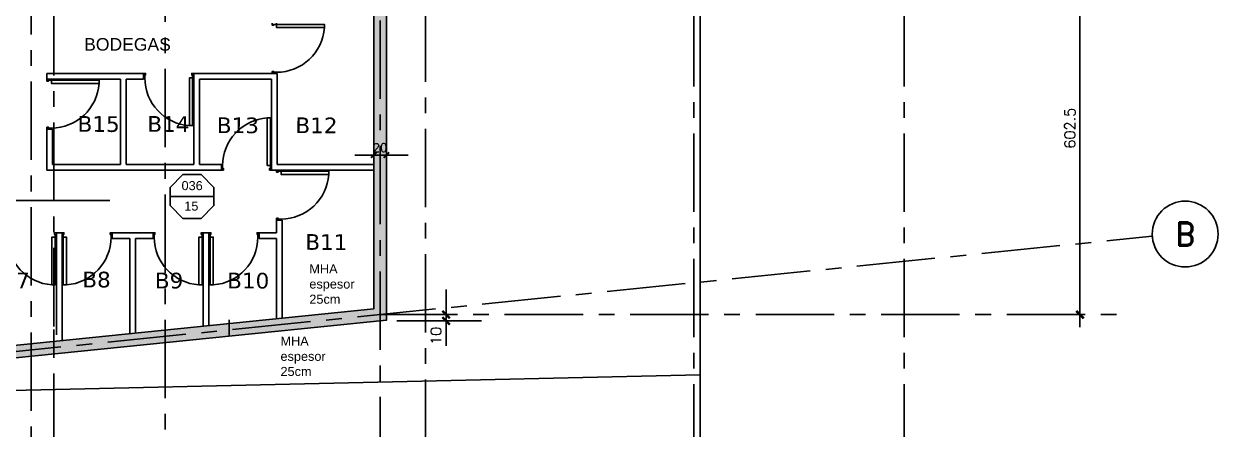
# Model space of a CAD drawing. Header units: millimetres. Extents: x 0 to 223, y -18 to 76.
# Drawn here: x 17.69 to 36.72, y 10.33 to 16.79 of the extents above; entities that cross this region are included whole.
import ezdxf
from ezdxf.enums import TextEntityAlignment as Align

# ---------------------------------------------------------------- set-up
doc = ezdxf.new("R2010")
doc.units = ezdxf.units.MM
doc.linetypes.add('CENTER', pattern=[2, 1.25, -0.25, 0.25, -0.25])
for name, color, linetype in [('04', 4, 'Continuous'), ('06', 6, 'Continuous'), ('Capa1', 8, 'Continuous'), ('COTAS', 1, 'Continuous'), ('COTAS1', 2, 'Continuous'), ('Cotas2', 1, 'Continuous'), ('EJES', 1, 'CENTER'), ('GRIS', 9, 'Continuous'), ('LOSAS', 7, 'Continuous'), ('MUROS_EST', 5, 'Continuous'), ('PUERTAS', 1, 'Continuous'), ('revision', 1, 'Continuous'), ('Textos', 2, 'Continuous')]:
    doc.layers.add(name, color=color, linetype=linetype)
doc.styles.add('Arial', font='arial.ttf')
doc.styles.add('ROMAND', font='romand', dxfattribs={"height": 31.5})
doc.styles.add('ROMANS', font='romans.shx', dxfattribs={"height": 16.875})
doc.styles.get("Standard").update_dxf_attribs({"font": 'arial.ttf'})

# ---------------------------------------------------------------- blocks, each defined once
blk = doc.blocks.new('EJE-1')
at = {"color": 3, "linetype": 'Continuous'}
blk.add_circle((0, 0), 35, dxfattribs=at)
at = {"color": 5, "linetype": 'Continuous', "style": 'ROMAND'}
blk.add_attdef('0', text='', height=25, dxfattribs=at).set_placement((0.2, 0), align=Align.MIDDLE)
blk = doc.blocks.new('TICK1')
at = {"color": 2}
for points in [[(0, 0), (-1, 0)], [(0, 0), (1, 0)]]:
    blk.add_lwpolyline(points, dxfattribs=at)
at = {"color": 2, "const_width": 0.2}
blk.add_lwpolyline([(-0.3, -0.3), (0.3, 0.3)], dxfattribs=at)

msp = doc.modelspace()

# ---------------------------------------------------------------- hatches: boundary and pattern name
at = {"layer": 'COTAS', "transparency": 33554687}
h = msp.add_hatch(color=5, dxfattribs=at)
h.dxf.hatch_style = 1
h.paths.add_polyline_path([(12.2874, 37.6473), (11.0049, 37.6473), (11.0049, 37.5473), (12.2874, 37.5473)])
h.paths.add_polyline_path([(12.2874, 37.5473), (11.0049, 37.5473), (11.0049, 36.7327), (11.1049, 36.7327), (11.1049, 37.4473), (12.2874, 37.4473)])
h.paths.add_polyline_path([(11.0049, 37.6473), (10.8549, 37.6473), (10.8549, 37.5473), (11.0049, 37.5473)])
h.paths.add_polyline_path([(11.0049, 37.5473), (10.8549, 37.5473), (10.8549, 36.8327), (10.8549, 36.7327), (11.0049, 36.7327)])
h.paths.add_polyline_path([(11.0049, 36.7327), (10.8549, 36.7327), (10.8549, 35.6673), (11.0049, 35.6673)])
h.paths.add_polyline_path([(11.1049, 36.7327), (11.0049, 36.7327), (11.0049, 35.6673), (11.1049, 35.6673)])
h.paths.add_polyline_path([(23.513, 35.6673), (23.363, 35.6673), (23.363, 34.3071), (23.513, 34.3071)])
h.paths.add_polyline_path([(23.513, 36.4272), (23.363, 36.4272), (23.363, 35.6673), (23.513, 35.6673)])
h.paths.add_polyline_path([(23.363, 36.4272), (23.263, 36.4272), (23.263, 35.6673), (23.363, 35.6673)])
h.paths.add_polyline_path([(23.363, 35.6673), (23.263, 35.6673), (23.263, 34.4321), (18.2631, 34.4321), (18.2631, 34.3071), (23.363, 34.3071)])
h.paths.add_polyline_path([(16.955, 35.6673), (16.83, 35.6673), (16.83, 34.3071), (16.955, 34.3071)])
h.paths.add_polyline_path([(17.08, 35.6673), (16.955, 35.6673), (16.955, 34.3071), (17.08, 34.3071)])
h.paths.add_polyline_path([(17.08, 36.4272), (16.955, 36.4272), (16.955, 35.6673), (17.08, 35.6673)])
h.paths.add_polyline_path([(16.955, 36.4272), (16.83, 36.4272), (16.83, 35.6673), (16.955, 35.6673)])
h.paths.add_polyline_path([(16.955, 36.7327), (16.83, 36.7327), (16.83, 36.4272), (16.955, 36.4272)])
h.paths.add_polyline_path([(17.08, 36.7327), (16.955, 36.7327), (16.955, 36.4272), (17.08, 36.4272)])
h.paths.add_polyline_path([(17.08, 37.5473), (16.955, 37.5473), (16.955, 36.7327), (17.08, 36.7327)])
h.paths.add_polyline_path([(16.955, 37.5473), (16.83, 37.5473), (16.83, 36.7327), (16.955, 36.7327)])
h.paths.add_polyline_path([(16.955, 37.6473), (16.83, 37.6473), (16.83, 37.5473), (16.955, 37.5473)])
h.paths.add_polyline_path([(17.08, 37.6473), (16.955, 37.6473), (16.955, 37.5473), (17.08, 37.5473)])
h.paths.add_polyline_path([(11.0049, 35.6673), (10.8549, 35.6673), (10.8549, 34.3071), (11.0049, 34.3071)])
h.paths.add_polyline_path([(11.1049, 35.6673), (11.0049, 35.6673), (11.0049, 34.3071), (11.1049, 34.3071)])
h.paths.add_polyline_path([(11.0049, 34.3071), (10.8549, 34.3071), (10.8549, 33.7473), (11.0049, 33.7473)])
h.paths.add_polyline_path([(11.1049, 34.3071), (11.0049, 34.3071), (11.0049, 33.7473), (11.1049, 33.7473)])
h.paths.add_polyline_path([(23.363, 34.3071), (18.2631, 34.3071), (18.2631, 34.1821), (23.263, 34.1821), (23.263, 32.7373), (23.363, 32.7373)])
h.paths.add_polyline_path([(23.513, 34.3071), (23.363, 34.3071), (23.363, 32.7373), (23.513, 32.7373)])
h.paths.add_polyline_path([(23.513, 37.5473), (23.363, 37.5473), (23.363, 36.4272), (23.513, 36.4272)])
h.paths.add_polyline_path([(23.363, 37.5473), (23.263, 37.5473), (23.263, 36.4272), (23.363, 36.4272)])
h.paths.add_polyline_path([(23.363, 37.6473), (23.263, 37.6473), (23.263, 37.5473), (23.363, 37.5473)])
h.paths.add_polyline_path([(23.513, 37.6473), (23.363, 37.6473), (23.363, 37.5473), (23.513, 37.5473)])
h.paths.add_polyline_path([(23.363, 28.8973), (18.1631, 28.8973), (18.1631, 28.5773), (18.2631, 28.5773), (18.2631, 28.7723), (23.363, 28.7723)])
h.paths.add_polyline_path([(23.363, 29.0223), (18.1631, 29.0223), (18.1631, 28.8973), (23.363, 28.8973)])
h.paths.add_polyline_path([(18.1631, 28.5773), (18.0631, 28.5773), (18.0631, 26.1768), (18.1631, 26.1768)])
h.paths.add_polyline_path([(18.2631, 28.5773), (18.1631, 28.5773), (18.1631, 26.1768), (18.2631, 26.1768)])
h.paths.add_polyline_path([(19.9399, 25.2273), (18.1631, 25.2273), (18.1631, 25.1273), (19.9399, 25.1273)])
h.paths.add_polyline_path([(18.1631, 25.2273), (17.8049, 25.2273), (17.8049, 25.1273), (18.1631, 25.1273)])
h.paths.add_polyline_path([(17.8049, 25.2273), (17.7049, 25.2273), (17.7049, 25.1273), (17.8049, 25.1273)])
h.paths.add_polyline_path([(17.8049, 25.1273), (17.7049, 25.1273), (17.7049, 25.0273), (17.8049, 25.0273)])
h.paths.add_polyline_path([(18.1631, 25.1273), (17.8049, 25.1273), (17.8049, 25.0273), (18.1631, 25.0273)])
h.paths.add_polyline_path([(22.263, 21.5273), (20.0399, 21.5273), (20.0399, 22.1173), (19.9399, 22.1173), (19.9399, 21.4273), (22.263, 21.4273)])
h.paths.add_polyline_path([(19.9399, 22.1173), (19.8399, 22.1173), (19.8399, 21.5273), (18.1631, 21.5273), (18.1631, 21.4273), (19.9399, 21.4273)])
h.paths.add_polyline_path([(18.1631, 21.5273), (17.8049, 21.5273), (17.8049, 21.4273), (18.1631, 21.4273)])
h.paths.add_polyline_path([(17.8049, 21.5273), (17.7049, 21.5273), (17.7049, 21.4273), (17.8049, 21.4273)])
h.paths.add_polyline_path([(17.8049, 21.4273), (17.7049, 21.4273), (17.7049, 21.3273), (17.8049, 21.3273)])
h.paths.add_polyline_path([(18.1631, 21.4273), (17.8049, 21.4273), (17.8049, 21.3273), (18.1631, 21.3273)])
h.paths.add_polyline_path([(22.263, 21.4273), (19.9399, 21.4273), (19.9399, 21.3273), (22.263, 21.3273)])
h.paths.add_polyline_path([(23.163, 22.8473), (22.963, 22.8473), (22.963, 22.1173), (23.163, 22.1173)])
h.paths.add_polyline_path([(23.163, 22.1173), (22.963, 22.1173), (22.963, 21.5273), (22.263, 21.5273), (22.263, 21.4273), (23.163, 21.4273)])
h.paths.add_polyline_path([(17.8049, 18.1773), (17.7049, 18.1773), (17.7049, 17.8273), (17.8049, 17.8273)])
h.paths.add_polyline_path([(17.9049, 18.1773), (17.8049, 18.1773), (17.8049, 17.8273), (17.9049, 17.8273)])
h.paths.add_polyline_path([(17.9049, 18.5273), (18.1631, 18.5273), (18.1631, 18.6273), (17.8049, 18.6273), (17.8049, 18.1773), (17.9049, 18.1773)])
h.paths.add_polyline_path([(17.8049, 18.6273), (17.7049, 18.6273), (17.7049, 18.1773), (17.8049, 18.1773)])
h.paths.add_polyline_path([(17.8049, 18.7773), (17.7049, 18.7773), (17.7049, 18.6273), (17.8049, 18.6273)])
h.paths.add_polyline_path([(18.1631, 18.7773), (17.8049, 18.7773), (17.8049, 18.6273), (18.1631, 18.6273)])
h.paths.add_polyline_path([(19.9399, 18.7773), (18.1631, 18.7773), (18.1631, 18.6273), (19.9399, 18.6273)])
h.paths.add_polyline_path([(19.9399, 18.6273), (18.1631, 18.6273), (18.1631, 18.5273), (19.9399, 18.5273)])
h.paths.add_polyline_path([(23.363, 18.6273), (19.9399, 18.6273), (19.9399, 18.5273), (22.2074, 18.5273), (23.263, 18.5273), (23.263, 18.1773), (23.363, 18.1773)])
h.paths.add_polyline_path([(24.0878, 18.7773), (23.363, 18.7773), (23.363, 18.6273), (24.0878, 18.6273)])
h.paths.add_polyline_path([(23.463, 12.1524), (23.363, 12.1524), (23.363, 12.0534), (23.463, 12.0635)])
h.paths.add_polyline_path([(23.363, 12.1524), (23.348, 12.1524), (19.9399, 11.8067), (19.9399, 11.7062), (23.363, 12.0534)])
h.paths.add_polyline_path([(23.363, 14.6979), (23.263, 14.6979), (23.263, 12.2432), (19.9399, 11.9062), (19.9399, 11.8067), (23.348, 12.1524), (23.363, 12.1539)])
h.paths.add_polyline_path([(23.463, 14.6979), (23.363, 14.6979), (23.363, 12.1539), (23.463, 12.164)])
h.paths.add_polyline_path([(19.9399, 11.8067), (19.9399, 11.9062), (18.1631, 11.7259), (18.1631, 11.6264)])
h.paths.add_polyline_path([(19.9399, 11.8067), (18.1631, 11.6264), (18.1631, 11.5259), (19.9399, 11.7062)])
h.paths.add_polyline_path([(18.1631, 11.7259), (17.8049, 11.6896), (17.8049, 11.5901), (18.1631, 11.6264)])
h.paths.add_polyline_path([(18.1631, 11.6264), (17.8049, 11.5901), (17.8049, 11.4896), (18.1631, 11.5259)])
h.paths.add_polyline_path([(17.8049, 11.6896), (17.055, 11.6135), (17.055, 11.514), (17.8049, 11.5901)])
h.paths.add_polyline_path([(17.8049, 11.5901), (17.055, 11.514), (17.055, 11.4135), (17.8049, 11.4896)])
h.paths.add_polyline_path([(17.055, 11.514), (16.955, 11.5039), (16.955, 11.4034), (17.055, 11.4135)])
h.paths.add_polyline_path([(17.055, 11.605), (16.955, 11.605), (16.955, 11.5039), (17.055, 11.514)])
h.paths.add_polyline_path([(16.955, 11.605), (16.855, 11.605), (16.855, 11.5932), (16.855, 11.4938), (16.955, 11.5039)])
h.paths.add_polyline_path([(16.955, 11.5039), (16.855, 11.4938), (16.855, 11.3932), (16.955, 11.4034)])
h.paths.add_polyline_path([(16.855, 11.4938), (16.2049, 11.4278), (16.2049, 11.3273), (16.855, 11.3932)])
h.paths.add_polyline_path([(16.855, 11.5932), (16.2049, 11.5273), (16.2049, 11.4278), (16.855, 11.4938)])
h.paths.add_polyline_path([(11.0049, 18.2773), (10.9049, 18.2773), (10.9049, 18.1773), (11.0049, 18.1773)])
at = {"layer": 'MUROS_EST', "transparency": 33554687}
h = msp.add_hatch(color=5, dxfattribs=at)
h.dxf.hatch_style = 1
h.paths.add_polyline_path([(28.4649, 28.0227), (31.8149, 28.0227), (31.8149, 58.4427), (5.4149, 58.4427), (5.4149, 10.7902), (5.6149, 10.7902), (5.6149, 58.2427), (31.6149, 58.2427), (31.6149, 28.2227), (28.2649, 28.2227), (28.2649, 18.7773), (23.163, 18.7773), (23.163, 19.2739), (22.963, 19.2739), (22.963, 18.7773), (17.7049, 18.7773), (17.7049, 17.8273), (17.9049, 17.8273), (17.9049, 18.5273), (23.263, 18.5273), (23.263, 12.2432), (19.3399, 11.8453), (19.3399, 11.6453), (23.463, 12.0635), (23.463, 18.5273), (28.4649, 18.5273)], flags=17)
h.paths.add_polyline_path([(23.163, 22.8473), (22.963, 22.8473), (22.963, 21.5273), (20.0399, 21.5273), (20.0399, 25.0273), (23.163, 25.0273), (23.1603, 25.2273), (17.7049, 25.2273), (17.7049, 25.0273), (19.8399, 25.0273), (19.8399, 21.5273), (17.7049, 21.5273), (17.7049, 21.3273), (22.963, 21.3273), (22.963, 19.2739), (23.163, 19.2739)], flags=16)
h.paths.add_polyline_path([(16.3049, 19.7073), (16.1049, 19.7073), (16.1049, 18.2773), (10.9049, 18.2773), (10.9049, 10.7898), (23.463, 12.0635), (23.463, 18.5273), (28.4649, 18.5273), (28.4649, 28.0227), (31.8149, 28.0227), (31.8149, 58.4427), (5.4149, 58.4427), (5.4149, 10.7902), (5.6149, 10.7902), (5.6149, 58.2427), (31.6149, 58.2427), (31.6149, 28.2227), (28.2649, 28.2227), (28.2649, 18.7773), (23.163, 18.7773), (23.163, 19.2739), (22.963, 19.2739), (22.963, 18.7773), (17.7049, 18.7773), (17.7049, 17.8273), (17.9049, 17.8273), (17.9049, 18.5273), (23.263, 18.5273), (23.263, 12.2432), (17.055, 11.6135), (17.055, 15.9873), (16.7102, 16.7181), (16.5293, 16.6328), (16.855, 15.9425), (16.855, 11.5932), (11.1049, 11.01), (11.1049, 18.0773), (16.1049, 18.0773), (16.1049, 17.5773), (16.3049, 17.5773)])
h = msp.add_hatch(color=5, dxfattribs=at)
h.dxf.hatch_style = 1
h.paths.add_polyline_path([(28.4649, 28.0227), (31.8149, 28.0227), (31.8149, 58.4427), (5.4149, 58.4427), (5.4149, 10.7902), (5.6149, 10.7902), (5.6149, 58.2427), (31.6149, 58.2427), (31.6149, 28.2227), (28.2649, 28.2227), (28.2649, 18.7773), (23.163, 18.7773), (23.163, 19.2739), (22.963, 19.2739), (22.963, 18.7773), (17.7049, 18.7773), (17.7049, 17.8273), (17.9049, 17.8273), (17.9049, 18.5273), (23.263, 18.5273), (23.263, 12.2432), (17.055, 11.6135), (17.055, 15.9873), (16.7102, 16.7181), (16.5293, 16.6328), (16.855, 15.9425), (16.855, 11.5932), (11.1049, 11.01), (11.1049, 18.0773), (16.1049, 18.0773), (16.1049, 17.5773), (16.3049, 17.5773), (16.3049, 19.7073), (16.1049, 19.7073), (16.1049, 18.2773), (10.9049, 18.2773), (10.9049, 10.7898), (23.463, 12.0635), (23.463, 18.5273), (28.4649, 18.5273)])
at = {"layer": 'PUERTAS', "transparency": 33554687}
h = msp.add_hatch(dxfattribs=at)
h.set_pattern_fill('ANGLE', color=256)
h.set_pattern_definition([(0, (0, 0), (0, 6.985), [5.08, -1.905]), (90, (0, 0), (-6.985, 4e-16), [5.08, -1.905])])
h.paths.add_polyline_path([(16.3049, 26.0973), (16.1049, 26.0973), (16.1049, 23.4773), (10.9049, 23.4773), (10.9049, 23.2773), (16.1049, 23.2773), (16.1049, 20.6573), (16.3049, 20.6573)])
edge = h.paths.add_edge_path()
edge.add_line((17.055, 13.7227), (17.055, 11.6135))
edge.add_line((16.855, 13.7227), (16.855, 11.5932))
edge.add_line((16.9449, 16.2207), (17.055, 15.9873))
edge.add_line((16.764, 16.1354), (16.9449, 16.2207))
edge.add_line((16.855, 15.9425), (16.764, 16.1354))
edge.add_line((16.855, 13.7227), (16.855, 15.9425))
edge.add_line((17.055, 13.7227), (17.055, 15.9873))
edge.add_line((17.055, 11.6135), (23.263, 12.2432))
edge.add_line((11.1049, 11.01), (16.855, 11.5932))
edge.add_line((10.9057, 10.7898), (23.463, 12.0635))

# ---------------------------------------------------------------- linework, layer by layer
at = {"color": 2, "const_width": 0.04}
for points in [[(24.3541, 12.2139), (24.4741, 12.0939)], [(24.3541, 12.2139), (24.4741, 12.0939)], [(34.4549, 12.2124), (34.5749, 12.0924)], [(24.4741, 11.9939), (24.3541, 12.1139)]]:
    msp.add_lwpolyline(points, dxfattribs=at)
at = {"color": 2}
for points in [[(24.4141, 12.1539), (24.4141, 12.3539)], [(24.4141, 12.1539), (24.4141, 12.3539)], [(24.4141, 12.0539), (24.4141, 12.2539)], [(34.5149, 12.1524), (34.5149, 12.3524)], [(24.4141, 12.1539), (24.4141, 11.9539)], [(24.4141, 12.1539), (24.4141, 11.9539)], [(24.4141, 12.0539), (24.4141, 11.8539)], [(34.5149, 12.1524), (34.5149, 11.9524)]]:
    msp.add_lwpolyline(points, dxfattribs=at)
at = {"color": 9}
for centre, start, end in [((21.7149, 16.7792), 270, 356.19114), ((18.125, 15.889), 270, 356.19114), ((20.376, 15.928), 180, 266.19114), ((21.616, 14.528), 93.80886, 180), ((21.7849, 14.4392), 270, 356.19114), ((18.186, 13.388), 180, 266.19114), ((18.314, 13.388), 273.80886, 0), ((20.526, 13.388), 180, 266.19114), ((20.654, 13.388), 273.80886, 0)]:
    msp.add_arc(centre, 0.762, start, end, dxfattribs=at)
at = {"layer": '06'}
for p, q in [((18.055, 15.998), (19.595, 15.998)), ((18.055, 15.908), (18.055, 15.998)), ((19.595, 15.998), (19.595, 15.908)), ((20.395, 14.548), (20.395, 15.998)), ((20.395, 15.998), (21.725, 15.998)), ((21.725, 14.548), (21.725, 15.9982)), ((18.055, 15.908), (19.225, 15.908)), ((19.225, 14.548), (19.225, 15.908)), ((19.315, 14.548), (19.315, 15.908)), ((19.315, 15.908), (19.595, 15.908)), ((20.485, 15.908), (21.635, 15.908)), ((20.485, 14.548), (20.485, 15.908)), ((21.635, 14.458), (21.635, 15.908)), ((18.055, 14.458), (18.055, 15.108)), ((18.055, 15.108), (18.145, 15.108)), ((18.145, 14.548), (18.145, 15.108)), ((18.145, 14.548), (19.225, 14.548)), ((19.315, 14.548), (20.395, 14.548)), ((20.485, 14.548), (20.835, 14.548)), ((20.835, 14.458), (20.835, 14.548)), ((20.835, 14.528), (20.835, 14.458)), ((21.725, 14.548), (22.8246, 14.548)), ((22.8246, 14.548), (23.263, 14.548)), ((18.055, 14.458), (20.835, 14.458)), ((21.635, 14.458), (22.8386, 14.458)), ((22.8386, 14.458), (23.263, 14.458)), ((21.7149, 13.6582), (21.805, 13.6582)), ((21.715, 13.458), (21.715, 13.6582)), ((21.805, 12.1948), (21.805, 13.6582)), ((18.205, 11.8317), (18.205, 13.458)), ((18.205, 13.458), (18.295, 13.458)), ((18.295, 11.8388), (18.295, 13.458)), ((19.095, 13.458), (19.095, 13.368)), ((19.095, 13.458), (19.745, 13.458)), ((19.095, 13.368), (19.375, 13.368)), ((19.375, 13.458), (19.745, 13.458)), ((19.375, 11.9504), (19.375, 13.368)), ((19.465, 11.9575), (19.465, 13.368)), ((19.465, 13.368), (19.745, 13.368)), ((19.745, 13.458), (19.745, 13.368)), ((20.545, 12.0691), (20.545, 13.458)), ((20.545, 13.458), (20.615, 13.458)), ((20.545, 13.458), (20.635, 13.458)), ((20.635, 12.0782), (20.635, 13.458)), ((21.435, 13.458), (21.435, 13.368)), ((21.435, 13.458), (21.715, 13.458)), ((21.435, 13.368), (21.715, 13.368)), ((21.715, 12.1877), (21.715, 13.368)), ((21.715, 12.1877), (21.715, 12.0862)), ((21.805, 12.1948), (21.805, 12.0953)), ((20.545, 12.0691), (20.545, 11.9675)), ((20.635, 12.0762), (20.635, 11.9766)), ((18.1631, 11.9162), (18.1631, 11.7257)), ((18.295, 11.8388), (18.295, 11.7393)), ((19.375, 11.9504), (19.375, 11.8488)), ((19.465, 11.9575), (19.465, 11.8579))]:
    msp.add_line(p, q, dxfattribs=at)
at = {"layer": 'Capa1'}
for p, q in [((28.4649, 8.1928), (28.4649, 18.5273)), ((10.9049, 10.7898), (28.4649, 11.1936))]:
    msp.add_line(p, q, dxfattribs=at)
at = {"layer": 'COTAS', "color": 2}
for p, q in [((34.5149, 12.3524), (34.5149, 17.9773)), ((23.113, 14.6979), (22.963, 14.6979)), ((23.263, 14.6979), (23.463, 14.6979)), ((23.613, 14.6979), (23.763, 14.6979)), ((23.8131, 14.6979), (23.6631, 14.6979))]:
    msp.add_line(p, q, dxfattribs=at)
at = {"layer": 'COTAS1', "color": 2}
for p, q in [((24.4141, 12.3539), (24.4141, 12.5539)), ((24.4141, 12.1539), (24.4141, 12.0539)), ((24.4141, 11.8539), (24.4141, 11.6539))]:
    msp.add_line(p, q, dxfattribs=at)
at = {"layer": 'Cotas2'}
msp.add_line((23.6303, 12.0539), (24.9814, 12.0539), dxfattribs=at)
at = {"layer": 'EJES'}
for p, q in [((28.3649, 61.0427), (28.3649, 5.6668)), ((31.7149, 61.0427), (31.7149, 5.6668)), ((23.363, 60.8427), (23.363, 5.6668)), ((24.0878, 5.8668), (24.0878, 60.8427)), ((17.8049, 29.8686), (17.8049, 5.6668)), ((18.1631, 29.216), (18.1631, 5.8668)), ((19.9399, 26.0705), (19.9399, 6.711)), ((1.1149, 9.8972), (35.6685, 13.402)), ((23.348, 12.1524), (35.2952, 12.1524))]:
    msp.add_line(p, q, dxfattribs=at)
at = {"layer": 'GRIS'}
for points in [[(21.7149, 16.7982), (21.7149, 16.7792), (21.6702, 16.7792), (21.6702, 16.7665), (21.6449, 16.7665), (21.6449, 16.7982)], [(19.595, 15.998), (19.6266, 15.998), (19.6266, 15.9727), (19.614, 15.9727), (19.614, 15.928), (19.595, 15.928)], [(20.395, 15.928), (20.376, 15.928), (20.376, 15.9727), (20.3633, 15.9727), (20.3633, 15.998), (20.395, 15.998)], [(21.6449, 15.9982), (21.6449, 16.0299), (21.6702, 16.0299), (21.6702, 16.0172), (21.7149, 16.0172), (21.7149, 15.9982)], [(18.125, 15.908), (18.125, 15.889), (18.0803, 15.889), (18.0803, 15.8764), (18.055, 15.8764), (18.055, 15.908)], [(18.055, 15.108), (18.055, 15.1397), (18.0803, 15.1397), (18.0803, 15.127), (18.125, 15.127), (18.125, 15.108)], [(20.835, 14.458), (20.8666, 14.458), (20.8666, 14.4834), (20.854, 14.4834), (20.854, 14.528), (20.835, 14.528)], [(21.635, 14.528), (21.616, 14.528), (21.616, 14.4834), (21.6033, 14.4834), (21.6033, 14.458), (21.635, 14.458)], [(21.7849, 14.4582), (21.7849, 14.4392), (21.7402, 14.4392), (21.7402, 14.4265), (21.7149, 14.4265), (21.7149, 14.4582)], [(21.7149, 13.6582), (21.7149, 13.6899), (21.7402, 13.6899), (21.7402, 13.6772), (21.7849, 13.6772), (21.7849, 13.6582)], [(18.205, 13.388), (18.186, 13.388), (18.186, 13.4327), (18.1733, 13.4327), (18.1733, 13.458), (18.205, 13.458)], [(18.295, 13.388), (18.314, 13.388), (18.314, 13.4327), (18.3266, 13.4327), (18.3266, 13.458), (18.295, 13.458)], [(19.095, 13.458), (19.0633, 13.458), (19.0633, 13.4327), (19.076, 13.4327), (19.076, 13.388), (19.095, 13.388)], [(19.745, 13.458), (19.7766, 13.458), (19.7766, 13.4327), (19.764, 13.4327), (19.764, 13.388), (19.745, 13.388)], [(20.545, 13.388), (20.526, 13.388), (20.526, 13.4327), (20.5133, 13.4327), (20.5133, 13.458), (20.545, 13.458)], [(20.635, 13.388), (20.654, 13.388), (20.654, 13.4327), (20.6666, 13.4327), (20.6666, 13.458), (20.635, 13.458)], [(21.435, 13.458), (21.4033, 13.458), (21.4033, 13.4327), (21.416, 13.4327), (21.416, 13.388), (21.435, 13.388)]]:
    msp.add_lwpolyline(points, dxfattribs=at)
for points in [[(21.7149, 16.7792), (21.7149, 16.7285), (22.4752, 16.7286), (22.4752, 16.7792)], [(18.125, 15.889), (18.125, 15.8384), (18.8853, 15.8384), (18.8853, 15.8891)], [(20.376, 15.928), (20.3253, 15.928), (20.3253, 15.1677), (20.376, 15.1677)], [(21.616, 14.528), (21.5653, 14.528), (21.5653, 15.2883), (21.616, 15.2883)], [(21.7849, 14.4392), (21.7849, 14.3885), (22.5452, 14.3886), (22.5452, 14.4392)], [(18.186, 13.388), (18.1353, 13.388), (18.1353, 12.6277), (18.186, 12.6277)], [(18.314, 13.388), (18.3646, 13.388), (18.3646, 12.6277), (18.3139, 12.6277)], [(20.526, 13.388), (20.4753, 13.388), (20.4753, 12.6277), (20.526, 12.6277)], [(20.654, 13.388), (20.7046, 13.388), (20.7046, 12.6277), (20.6539, 12.6277)]]:
    msp.add_lwpolyline(points, close=True, dxfattribs=at)
at = {"layer": 'LOSAS'}
msp.add_line((20.0166, 14.0363), (20.7166, 14.0363), dxfattribs=at)
msp.add_lwpolyline([(20.0166, 13.8913), (20.2216, 13.6863), (20.5116, 13.6863), (20.7166, 13.8913), (20.7166, 14.1812), (20.5116, 14.3863), (20.2216, 14.3863), (20.0166, 14.1812)], close=True, dxfattribs=at)
at = {"layer": 'MUROS_EST'}
for points in [[(10.9049, 10.7898), (23.463, 12.0635), (23.463, 18.5273), (28.4649, 18.5273), (28.4649, 28.0227), (31.8149, 28.0227), (31.8149, 58.4427)], [(23.263, 18.5273), (23.263, 12.2432), (17.055, 11.6135)]]:
    msp.add_lwpolyline(points, dxfattribs=at)

# ---------------------------------------------------------------- block references
at = {"xscale": 0.0150000000003274, "yscale": 0.0150000000003274, "zscale": 0.0150000000003274}
msp.add_blockref('EJE-1', (36.1917, 13.4374), dxfattribs=at).add_auto_attribs({'0': 'B'})
at = {"layer": 'COTAS', "color": 2, "xscale": 0.1500000000000909, "yscale": 0.1500000000000909, "zscale": 0.1500000000000909}
msp.add_blockref('TICK1', (23.263, 14.6979), dxfattribs=at)
at = {"layer": 'COTAS', "color": 2, "xscale": 0.1500000000000909, "yscale": 0.1500000000000909, "zscale": 0.1500000000000909, "rotation": 180}
msp.add_blockref('TICK1', (23.463, 14.6979), dxfattribs=at)

# ---------------------------------------------------------------- texts
at = {"layer": '04', "style": 'Arial'}
msp.add_text('BODEGAS', height=0.2, dxfattribs=at).set_placement((18.6476, 16.3623))
at = {"layer": '06', "color": 3, "style": 'ROMANS'}
msp.add_text('602.5', height=0.16875, rotation=90, dxfattribs=at).set_placement((34.4399, 14.7992))
at = {"layer": 'Capa1', "char_height": 0.144975, "attachment_point": 1}
for insert in [(22.236, 12.9549), (21.776, 11.8026)]:
    msp.add_mtext_dynamic_manual_height_columns('MHA espesor 25cm', width=1.208581, gutter_width=0.7249, heights=[0], dxfattribs=dict(at, insert=insert))
at = {"layer": 'COTAS', "color": 3, "insert": (23.363, 14.8154), "char_height": 0.135, "attachment_point": 5, "style": 'ROMANS'}
msp.add_mtext('\\A1;20', dxfattribs=at)
at = {"layer": 'LOSAS'}
for s, p in [('036', (20.1996, 14.1374)), ('15', (20.2433, 13.8113))]:
    msp.add_text(s, height=0.14497, dxfattribs=at).set_placement(p)
at = {"layer": 'revision', "color": 3, "style": 'ROMANS'}
msp.add_text('10', height=0.16875, rotation=90, dxfattribs=at).set_placement((24.3391, 11.6696))
at = {"layer": 'Textos', "char_height": 0.25, "attachment_point": 1, "rotation": 359.74864}
for s, insert, width in [('{\\fVerdana|b0|i0|c0|p34;B15}', (18.5436, 15.3187), 0.940741), ('{\\fVerdana|b0|i0|c0|p34;B14}', (19.6551, 15.3187), 1.274074), ('\\pt0.5;{\\fVerdana|b0|i0|c0|p34;B13}', (20.7626, 15.2979), 1.15303), ('{\\fVerdana|b0|i0|c0|p34;B12}', (22.014, 15.2972), 1.154545), ('{\\fVerdana|b0|i0|c0|p34;B11}', (22.1723, 13.4363), 1.086364), ('{\\fVerdana|b0|i0|c0|p34;B7}', (17.3295, 12.8253), 0.677449), ('{\\fVerdana|b0|i0|c0|p34;B8}', (18.6189, 12.8382), 0.677449), ('{\\fVerdana|b0|i0|c0|p34;B9}', (19.775, 12.8224), 0.677449), ('{\\fVerdana|b0|i0|c0|p34;B10}', (20.9266, 12.822), 0.95)]:
    msp.add_mtext(s, dxfattribs=dict(at, insert=insert, width=width))

doc.saveas('drawing.dxf')
